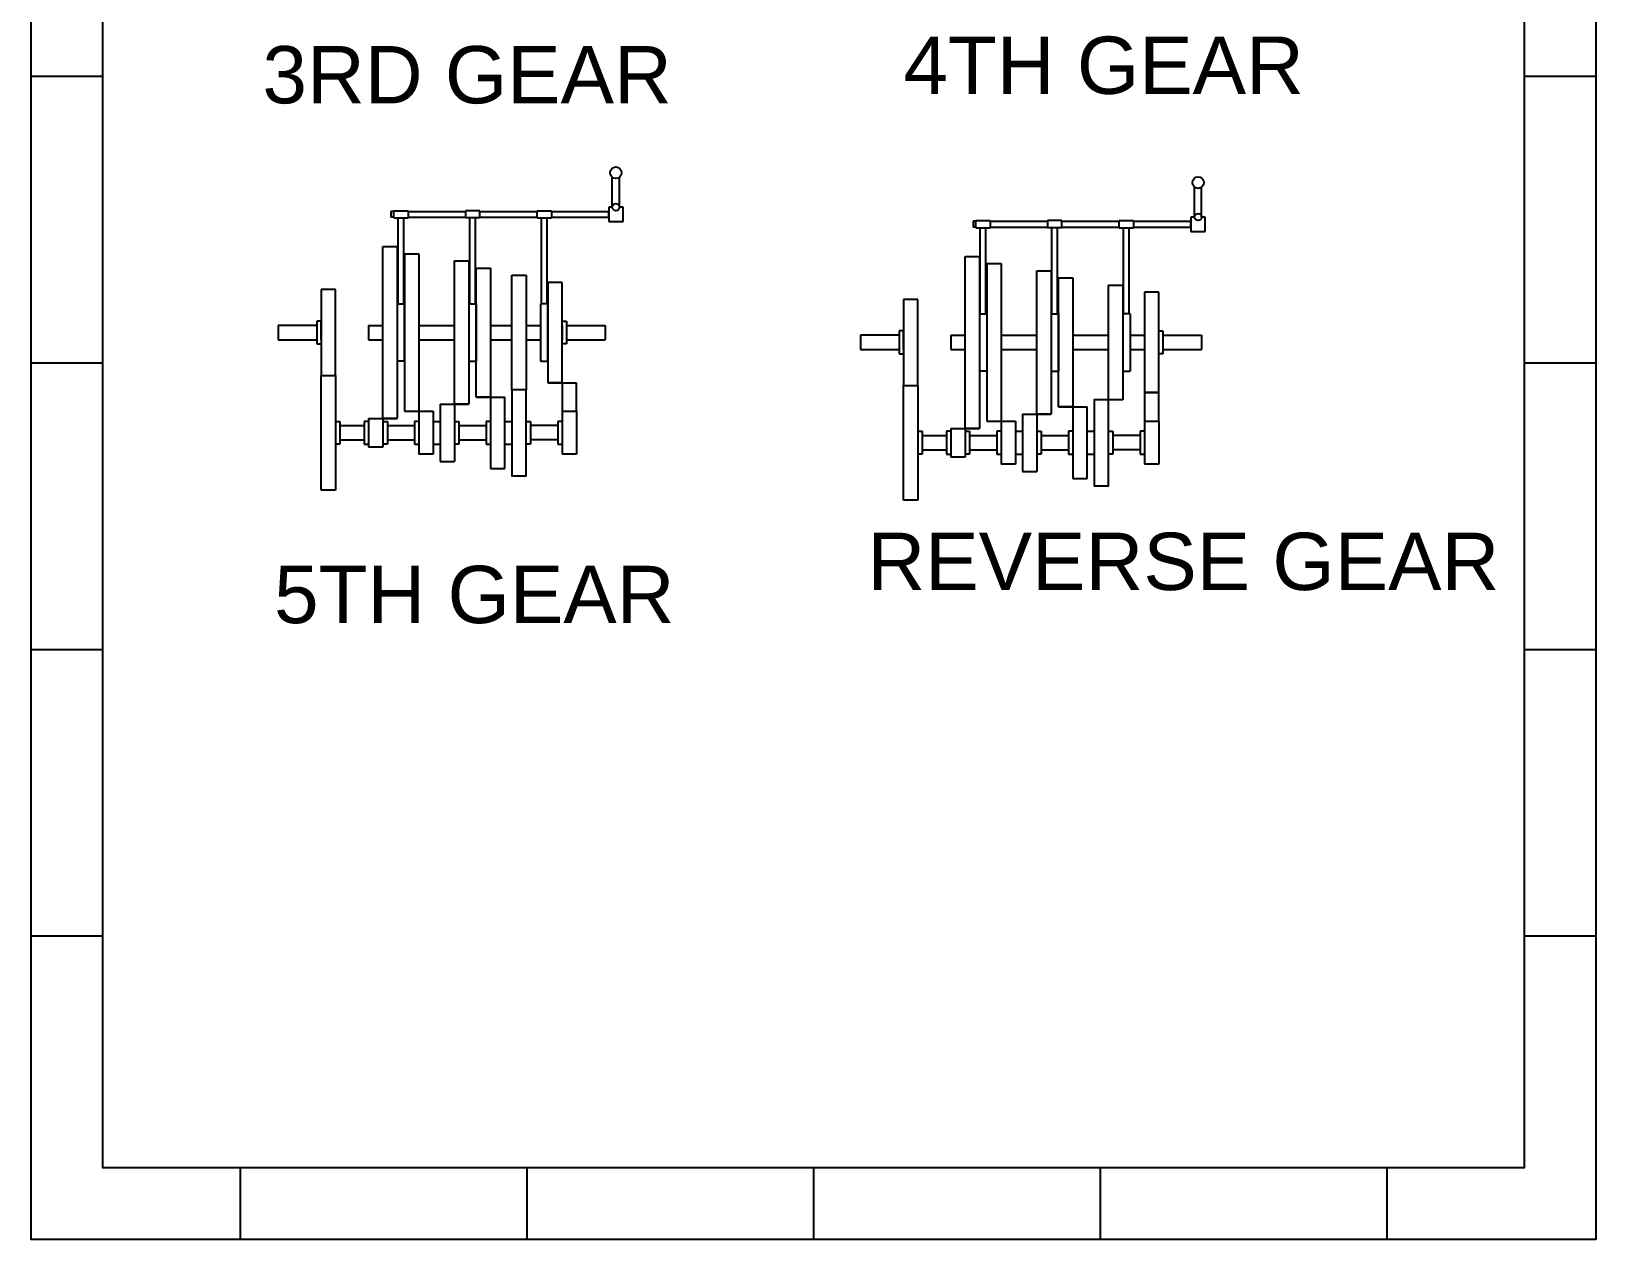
# Model space of a CAD drawing. Header units: millimetres. Extents: x 801 to 1893, y 203 to 1826.
# Drawn here: x 801 to 1893, y 203 to 1046 of the extents above; entities that cross this region are included whole.
import ezdxf

# ---------------------------------------------------------------- set-up
doc = ezdxf.new("R2010")
doc.units = ezdxf.units.MM
for name, color, linetype in [('5 DRIVE SHAFT', 130, 'Continuous'), ('5 SECONDRY SHAFT', 40, 'Continuous'), ('5 SINCRON', 241, 'Continuous'), ('6 SECONDRY SHAFT', 40, 'Continuous'), ('GEAR FORK', 8, 'Continuous'), ('PRIMARY SHAFT', 92, 'Continuous'), ('RR DRIVE SHAFT', 120, 'Continuous'), ('RR SINCRON', 202, 'Continuous'), ('TERTIARY SHAFT', 10, 'Continuous')]:
    doc.layers.add(name, color=color, linetype=linetype)
doc.styles.get("Standard").update_dxf_attribs({"font": 'arial.ttf'})

msp = doc.modelspace()

# ---------------------------------------------------------------- linework, layer by layer
for p, q in [((801.4, 1014.5), (851.4, 1014.5)), ((1842.9, 1014.5), (1892.9, 1014.5)), ((1206.8, 943.1), (1206.8, 944)), ((1211.8, 943.1), (1211.8, 944)), ((1613, 936.2), (1613, 937.1)), ((1618, 936.2), (1618, 937.1)), ((1206.8, 923.1), (1204.3, 923.1)), ((1214.3, 923.1), (1211.8, 923.1)), ((1613, 916.2), (1610.5, 916.2)), ((1620.5, 916.2), (1618, 916.2)), ((801.4, 814.5), (851.4, 814.5)), ((1842.9, 814.5), (1892.9, 814.5)), ((1003.7, 805.6), (1013.7, 805.6)), ((1161.8, 800.6), (1171.8, 800.6)), ((1409.9, 798.7), (1419.9, 798.7)), ((1121.8, 790.6), (1111.8, 790.6)), ((1578, 793.7), (1588, 793.7)), ((1046.8, 775.6), (1056.8, 775.6)), ((1061.8, 780.6), (1071.8, 780.6)), ((1096.8, 785.6), (1106.8, 785.6)), ((1171.8, 780.6), (1181.8, 780.6)), ((1503, 778.7), (1513, 778.7)), ((1528, 783.7), (1518, 783.7)), ((1453, 768.7), (1463, 768.7)), ((1468, 773.7), (1478, 773.7)), ((1578, 773.7), (1588, 773.7)), ((801.4, 614.5), (851.4, 614.5)), ((1842.9, 614.5), (1892.9, 614.5)), ((801.4, 414.5), (851.4, 414.5)), ((1842.9, 414.5), (1892.9, 414.5)), ((947.2, 252.6), (947.2, 202.6)), ((1147.2, 252.6), (1147.2, 202.6)), ((1347.2, 252.6), (1347.2, 202.6)), ((1547.2, 252.6), (1547.2, 202.6)), ((1747.2, 252.6), (1747.2, 202.6))]:
    msp.add_line(p, q)
for points in [[(801.4, 1826.4), (1892.9, 1826.4), (1892.9, 202.6), (801.4, 202.6)], [(851.4, 1776.4), (1842.9, 1776.4), (1842.9, 252.6), (851.4, 252.6)]]:
    msp.add_lwpolyline(points, close=True)
at = {"layer": '5 DRIVE SHAFT'}
for p, q in [((1046.8, 775.6), (1046.8, 895.6)), ((1046.8, 895.6), (1056.8, 895.6)), ((1056.8, 895.6), (1056.8, 775.6)), ((1061.8, 890.6), (1061.8, 780.6)), ((1061.8, 890.6), (1071.8, 890.6)), ((1071.8, 890.6), (1071.8, 780.6)), ((1096.8, 840.6), (1096.8, 885.6)), ((1096.8, 885.6), (1106.8, 885.6)), ((1106.8, 885.6), (1106.8, 785.6)), ((1111.8, 790.6), (1111.8, 880.6)), ((1111.8, 880.6), (1121.8, 880.6)), ((1121.8, 880.6), (1121.8, 790.6)), ((1136.8, 795.6), (1136.8, 875.6)), ((1136.8, 875.6), (1146.8, 875.6)), ((1146.8, 875.6), (1146.8, 795.6)), ((1161.8, 870.6), (1161.8, 800.6)), ((1171.8, 870.6), (1161.8, 870.6)), ((1171.8, 800.6), (1171.8, 870.6)), ((1096.8, 830.6), (1096.8, 840.6)), ((1171.8, 840.6), (1171.8, 830.6)), ((1096.8, 785.6), (1096.8, 830.6)), ((1171.8, 800.6), (1161.8, 800.6)), ((1111.8, 790.6), (1121.8, 790.6)), ((1146.8, 795.6), (1136.8, 795.6)), ((1056.8, 775.6), (1046.8, 775.6)), ((1061.8, 780.6), (1071.8, 780.6)), ((1106.8, 785.6), (1096.8, 785.6))]:
    msp.add_line(p, q, dxfattribs=at)
at = {"layer": '5 SECONDRY SHAFT'}
for p, q in [((1036.8, 840.6), (1046.8, 840.6)), ((1036.8, 840.6), (1036.8, 830.6)), ((1071.8, 840.6), (1096.8, 840.6)), ((1121.8, 840.6), (1136.8, 840.6)), ((1146.8, 840.6), (1156.8, 840.6)), ((1171.8, 843.6), (1174.8, 843.6)), ((1174.8, 843.6), (1174.8, 827.6)), ((1174.8, 840.6), (1201.8, 840.6)), ((1201.8, 840.6), (1201.8, 830.6)), ((1036.8, 830.6), (1046.8, 830.6)), ((1071.8, 830.6), (1096.8, 830.6)), ((1121.8, 830.6), (1136.8, 830.6)), ((1146.8, 830.6), (1156.8, 830.6)), ((1174.8, 830.6), (1201.8, 830.6)), ((1174.8, 827.6), (1171.8, 827.6))]:
    msp.add_line(p, q, dxfattribs=at)
for centre, radius in [((1209.3, 947.1), 4), ((1209.3, 923.1), 2.5)]:
    msp.add_circle(centre, radius, dxfattribs=at)
at = {"layer": '5 SINCRON'}
for p, q in [((1056.8, 855.6), (1056.8, 815.6)), ((1056.8, 855.6), (1061.8, 855.6)), ((1061.8, 855.6), (1061.8, 815.6)), ((1061.8, 815.6), (1061.8, 855.6)), ((1106.8, 855.6), (1106.8, 815.6)), ((1106.8, 855.6), (1111.8, 855.6)), ((1111.8, 855.6), (1111.8, 815.6)), ((1111.8, 815.6), (1111.8, 855.6)), ((1156.8, 855.6), (1156.8, 815.6)), ((1161.8, 855.6), (1156.8, 855.6)), ((1161.8, 855.6), (1161.8, 815.6)), ((1161.8, 815.6), (1161.8, 855.6)), ((1061.8, 815.6), (1056.8, 815.6)), ((1106.8, 815.6), (1111.8, 815.6)), ((1156.8, 815.6), (1161.8, 815.6)), ((1171.8, 800.6), (1171.8, 780.6)), ((1171.8, 800.6), (1181.8, 800.6)), ((1181.8, 780.6), (1181.8, 800.6)), ((1171.8, 780.6), (1181.8, 780.6))]:
    msp.add_line(p, q, dxfattribs=at)
at = {"layer": '6 SECONDRY SHAFT'}
for p, q in [((1443, 833.7), (1453, 833.7)), ((1443, 833.7), (1443, 823.7)), ((1478, 833.7), (1503, 833.7)), ((1528, 833.7), (1553, 833.7)), ((1568, 833.7), (1578, 833.7)), ((1588, 836.7), (1591, 836.7)), ((1591, 836.7), (1591, 820.7)), ((1591, 833.7), (1618, 833.7)), ((1618, 833.7), (1618, 823.7)), ((1443, 823.7), (1453, 823.7)), ((1478, 823.7), (1503, 823.7)), ((1528, 823.7), (1553, 823.7)), ((1568, 823.7), (1578, 823.7)), ((1591, 820.7), (1588, 820.7)), ((1591, 823.7), (1618, 823.7))]:
    msp.add_line(p, q, dxfattribs=at)
for centre, radius in [((1615.5, 940.2), 4), ((1615.5, 916.2), 2.5)]:
    msp.add_circle(centre, radius, dxfattribs=at)
at = {"layer": 'GEAR FORK'}
for p, q in [((1206.8, 923.1), (1206.8, 943.1)), ((1211.8, 923.1), (1211.8, 943.1)), ((1613, 916.2), (1613, 936.2)), ((1618, 916.2), (1618, 936.2)), ((1054.3, 920.1), (1052.3, 920.1)), ((1052.3, 920.1), (1052.3, 916.1)), ((1054.3, 915.6), (1054.3, 920.6)), ((1054.3, 920.6), (1064.3, 920.6)), ((1064.3, 920.6), (1064.3, 915.6)), ((1064.3, 920.1), (1104.3, 920.1)), ((1114.3, 920.6), (1104.3, 920.6)), ((1104.3, 920.6), (1104.3, 915.6)), ((1114.3, 915.6), (1114.3, 920.6)), ((1114.3, 920.1), (1154.3, 920.1)), ((1154.3, 915.6), (1154.3, 920.6)), ((1154.3, 920.6), (1164.3, 920.6)), ((1164.3, 920.6), (1164.3, 915.6)), ((1164.3, 920.1), (1204.3, 920.1)), ((1204.3, 923.1), (1204.3, 913.1)), ((1204.3, 916.1), (1204.3, 920.1)), ((1214.3, 913.1), (1214.3, 923.1)), ((1054.3, 916.1), (1052.3, 916.1)), ((1054.3, 915.6), (1064.3, 915.6)), ((1057.3, 855.6), (1057.3, 915.6)), ((1057.3, 915.6), (1061.3, 915.6)), ((1061.3, 855.6), (1061.3, 915.6)), ((1064.3, 916.1), (1104.3, 916.1)), ((1114.3, 915.6), (1104.3, 915.6)), ((1107.3, 855.6), (1107.3, 915.6)), ((1111.3, 915.6), (1107.3, 915.6)), ((1111.3, 855.6), (1111.3, 915.6)), ((1114.3, 916.1), (1154.3, 916.1)), ((1154.3, 915.6), (1164.3, 915.6)), ((1157.3, 855.6), (1157.3, 915.6)), ((1157.3, 915.6), (1161.3, 915.6)), ((1161.3, 855.6), (1161.3, 915.6)), ((1164.3, 916.1), (1204.3, 916.1)), ((1204.3, 913.1), (1214.3, 913.1)), ((1460.5, 913.2), (1458.5, 913.2)), ((1458.5, 913.2), (1458.5, 909.2)), ((1460.5, 909.2), (1458.5, 909.2)), ((1460.5, 908.7), (1460.5, 913.7)), ((1460.5, 913.7), (1470.5, 913.7)), ((1460.5, 908.7), (1470.5, 908.7)), ((1463.5, 848.7), (1463.5, 908.7)), ((1463.5, 908.7), (1467.5, 908.7)), ((1467.5, 848.7), (1467.5, 908.7)), ((1470.5, 913.7), (1470.5, 908.7)), ((1470.5, 913.2), (1510.5, 913.2)), ((1470.5, 909.2), (1510.5, 909.2)), ((1520.5, 913.7), (1510.5, 913.7)), ((1510.5, 913.7), (1510.5, 908.7)), ((1520.5, 908.7), (1510.5, 908.7)), ((1513.5, 848.7), (1513.5, 908.7)), ((1517.5, 908.7), (1513.5, 908.7)), ((1517.5, 848.7), (1517.5, 908.7)), ((1520.5, 908.7), (1520.5, 913.7)), ((1520.5, 913.2), (1560.5, 913.2)), ((1520.5, 909.2), (1560.5, 909.2)), ((1560.5, 908.7), (1560.5, 913.7)), ((1560.5, 913.7), (1570.5, 913.7)), ((1560.5, 908.7), (1570.5, 908.7)), ((1563.5, 848.7), (1563.5, 908.7)), ((1563.5, 908.7), (1567.5, 908.7)), ((1567.5, 848.7), (1567.5, 908.7)), ((1570.5, 913.7), (1570.5, 908.7)), ((1570.5, 913.2), (1610.5, 913.2)), ((1570.5, 909.2), (1610.5, 909.2)), ((1610.5, 916.2), (1610.5, 906.2)), ((1610.5, 909.2), (1610.5, 913.2)), ((1610.5, 906.2), (1620.5, 906.2)), ((1620.5, 906.2), (1620.5, 916.2))]:
    msp.add_line(p, q, dxfattribs=at)
at = {"layer": 'PRIMARY SHAFT'}
for p, q in [((1003.7, 865.6), (1003.7, 805.6)), ((1013.7, 865.6), (1003.7, 865.6)), ((1013.7, 805.6), (1013.7, 865.6)), ((1409.9, 858.7), (1409.9, 798.7)), ((1419.9, 858.7), (1409.9, 858.7)), ((1419.9, 798.7), (1419.9, 858.7)), ((1000.7, 840.6), (973.7, 840.6)), ((973.7, 840.6), (973.7, 830.6)), ((1003.7, 843.6), (1000.7, 843.6)), ((1000.7, 843.6), (1000.7, 827.6)), ((1003.7, 840.6), (1003.7, 843.6)), ((1003.7, 830.6), (1003.7, 840.6)), ((973.7, 830.6), (1000.7, 830.6)), ((1406.9, 833.7), (1379.9, 833.7)), ((1379.9, 833.7), (1379.9, 823.7)), ((1409.9, 836.7), (1406.9, 836.7)), ((1406.9, 836.7), (1406.9, 820.7)), ((1409.9, 833.7), (1409.9, 836.7)), ((1409.9, 823.7), (1409.9, 833.7)), ((1000.7, 827.6), (1003.7, 827.6)), ((1379.9, 823.7), (1406.9, 823.7)), ((1406.9, 820.7), (1409.9, 820.7))]:
    msp.add_line(p, q, dxfattribs=at)
at = {"layer": 'RR DRIVE SHAFT'}
for p, q in [((1453, 768.7), (1453, 888.7)), ((1453, 888.7), (1463, 888.7)), ((1463, 888.7), (1463, 768.7)), ((1468, 883.7), (1468, 773.7)), ((1468, 883.7), (1478, 883.7)), ((1478, 883.7), (1478, 773.7)), ((1503, 833.7), (1503, 878.7)), ((1503, 878.7), (1513, 878.7)), ((1513, 878.7), (1513, 778.7)), ((1518, 783.7), (1518, 873.7)), ((1518, 873.7), (1528, 873.7)), ((1528, 873.7), (1528, 783.7)), ((1553, 788.7), (1553, 868.7)), ((1553, 868.7), (1563, 868.7)), ((1563, 868.7), (1563, 788.7)), ((1578, 863.7), (1578, 793.7)), ((1588, 863.7), (1578, 863.7)), ((1588, 793.7), (1588, 863.7)), ((1503, 823.7), (1503, 833.7)), ((1578, 833.7), (1578, 823.7)), ((1503, 778.7), (1503, 823.7)), ((1563, 788.7), (1553, 788.7)), ((1588, 793.7), (1578, 793.7)), ((1513, 778.7), (1503, 778.7)), ((1518, 783.7), (1528, 783.7)), ((1463, 768.7), (1453, 768.7)), ((1468, 773.7), (1478, 773.7))]:
    msp.add_line(p, q, dxfattribs=at)
at = {"layer": 'RR SINCRON'}
for p, q in [((1463, 848.7), (1463, 808.7)), ((1463, 848.7), (1468, 848.7)), ((1468, 848.7), (1468, 808.7)), ((1468, 848.7), (1468, 808.7)), ((1513, 848.7), (1513, 808.7)), ((1513, 848.7), (1518, 848.7)), ((1518, 848.7), (1518, 808.7)), ((1518, 848.7), (1518, 808.7)), ((1563, 848.7), (1563, 808.7)), ((1568, 848.7), (1563, 848.7)), ((1568, 848.7), (1568, 808.7)), ((1468, 808.7), (1463, 808.7)), ((1513, 808.7), (1518, 808.7)), ((1563, 808.7), (1568, 808.7)), ((1578, 793.7), (1578, 773.7)), ((1578, 793.7), (1588, 793.7)), ((1588, 773.7), (1588, 793.7)), ((1578, 773.7), (1588, 773.7))]:
    msp.add_line(p, q, dxfattribs=at)
at = {"layer": 'TERTIARY SHAFT'}
for p, q in [((1003.7, 805.6), (1013.7, 805.6)), ((1003.7, 725.6), (1003.7, 805.6)), ((1013.7, 805.6), (1013.7, 725.6)), ((1409.9, 798.7), (1419.9, 798.7)), ((1409.9, 718.7), (1409.9, 798.7)), ((1419.9, 798.7), (1419.9, 718.7)), ((1121.8, 790.6), (1121.8, 740.6)), ((1121.8, 790.6), (1131.8, 790.6)), ((1131.8, 740.6), (1131.8, 790.6)), ((1036.8, 775.6), (1036.8, 755.6)), ((1036.8, 775.6), (1046.8, 775.6)), ((1046.8, 775.6), (1046.8, 755.6)), ((1071.8, 780.6), (1071.8, 750.6)), ((1071.8, 780.6), (1081.8, 780.6)), ((1081.8, 780.6), (1081.8, 750.6)), ((1086.8, 785.6), (1086.8, 745.6)), ((1086.8, 785.6), (1096.8, 785.6)), ((1096.8, 785.6), (1096.8, 745.6)), ((1171.8, 780.6), (1171.8, 750.6)), ((1181.8, 780.6), (1181.8, 750.6)), ((1493, 778.7), (1493, 738.7)), ((1493, 778.7), (1503, 778.7)), ((1503, 778.7), (1503, 738.7)), ((1528, 783.7), (1528, 733.7)), ((1528, 783.7), (1538, 783.7)), ((1538, 733.7), (1538, 783.7)), ((1013.7, 773.6), (1016.7, 773.6)), ((1016.7, 773.6), (1016.7, 757.6)), ((1016.7, 770.6), (1033.7, 770.6)), ((1036.7, 773.6), (1033.7, 773.6)), ((1033.7, 773.6), (1033.7, 757.6)), ((1047, 773.6), (1050, 773.6)), ((1050, 773.6), (1050, 757.6)), ((1050, 770.6), (1068.8, 770.6)), ((1071.8, 773.6), (1068.8, 773.6)), ((1068.8, 773.6), (1068.8, 757.6)), ((1081.8, 773.6), (1086.8, 773.6)), ((1096.8, 773.6), (1099.8, 773.6)), ((1099.8, 773.6), (1099.8, 757.6)), ((1099.8, 770.6), (1118.8, 770.6)), ((1121.8, 773.6), (1118.8, 773.6)), ((1118.8, 773.6), (1118.8, 757.6)), ((1131.8, 773.6), (1136.8, 773.6)), ((1146.8, 773.6), (1149.8, 773.6)), ((1146.8, 773.6), (1149.8, 773.6)), ((1149.8, 773.6), (1149.8, 757.6)), ((1149.8, 773.6), (1149.8, 757.6)), ((1168.8, 770.6), (1149.8, 770.6)), ((1171.8, 773.6), (1168.8, 773.6)), ((1168.8, 773.6), (1168.8, 757.6)), ((1171.8, 773.6), (1171.8, 757.6)), ((1419.9, 766.7), (1422.9, 766.7)), ((1422.9, 766.7), (1422.9, 750.7)), ((1442.9, 766.7), (1439.9, 766.7)), ((1439.9, 766.7), (1439.9, 750.7)), ((1443, 768.7), (1443, 748.7)), ((1443, 768.7), (1453, 768.7)), ((1453, 768.7), (1453, 748.7)), ((1453.1, 766.7), (1456.1, 766.7)), ((1456.1, 766.7), (1456.1, 750.7)), ((1478, 766.7), (1475, 766.7)), ((1475, 766.7), (1475, 750.7)), ((1478, 773.7), (1478, 743.7)), ((1478, 773.7), (1488, 773.7)), ((1488, 773.7), (1488, 743.7)), ((1488, 766.7), (1493, 766.7)), ((1503, 766.7), (1506, 766.7)), ((1506, 766.7), (1506, 750.7)), ((1528, 766.7), (1525, 766.7)), ((1525, 766.7), (1525, 750.7)), ((1538, 766.7), (1543, 766.7)), ((1553, 766.7), (1556, 766.7)), ((1553, 766.7), (1556, 766.7)), ((1556, 766.7), (1556, 750.7)), ((1556, 766.7), (1556, 750.7)), ((1578, 766.7), (1575, 766.7)), ((1575, 766.7), (1575, 750.7)), ((1578, 773.7), (1578, 743.7)), ((1578, 766.7), (1578, 750.7)), ((1588, 773.7), (1588, 743.7)), ((1016.7, 757.6), (1013.7, 757.6)), ((1016.7, 760.6), (1033.7, 760.6)), ((1033.7, 757.6), (1036.7, 757.6)), ((1046.8, 755.6), (1036.8, 755.6)), ((1050, 757.6), (1047, 757.6)), ((1050, 760.6), (1068.8, 760.6)), ((1068.8, 757.6), (1071.8, 757.6)), ((1081.8, 757.6), (1086.8, 757.6)), ((1099.8, 757.6), (1096.8, 757.6)), ((1099.8, 760.6), (1118.8, 760.6)), ((1118.8, 757.6), (1121.8, 757.6)), ((1131.8, 757.6), (1136.8, 757.6)), ((1149.8, 757.6), (1146.8, 757.6)), ((1149.8, 757.6), (1146.8, 757.6)), ((1168.8, 760.6), (1149.8, 760.6)), ((1168.8, 757.6), (1171.8, 757.6)), ((1422.9, 763.7), (1439.9, 763.7)), ((1422.9, 753.7), (1439.9, 753.7)), ((1456.1, 763.7), (1475, 763.7)), ((1456.1, 753.7), (1475, 753.7)), ((1506, 763.7), (1525, 763.7)), ((1506, 753.7), (1525, 753.7)), ((1575, 763.7), (1556, 763.7)), ((1575, 753.7), (1556, 753.7)), ((1081.8, 750.6), (1071.8, 750.6)), ((1086.8, 745.6), (1096.8, 745.6)), ((1181.8, 750.6), (1171.8, 750.6)), ((1422.9, 750.7), (1419.9, 750.7)), ((1439.9, 750.7), (1442.9, 750.7)), ((1453, 748.7), (1443, 748.7)), ((1456.1, 750.7), (1453.1, 750.7)), ((1475, 750.7), (1478, 750.7)), ((1488, 743.7), (1478, 743.7)), ((1488, 750.7), (1493, 750.7)), ((1506, 750.7), (1503, 750.7)), ((1525, 750.7), (1528, 750.7)), ((1538, 750.7), (1543, 750.7)), ((1556, 750.7), (1553, 750.7)), ((1556, 750.7), (1553, 750.7)), ((1575, 750.7), (1578, 750.7)), ((1588, 743.7), (1578, 743.7)), ((1121.8, 740.6), (1131.8, 740.6)), ((1493, 738.7), (1503, 738.7)), ((1528, 733.7), (1538, 733.7)), ((1013.7, 725.6), (1003.7, 725.6)), ((1419.9, 718.7), (1409.9, 718.7))]:
    msp.add_line(p, q, dxfattribs=at)
for points in [[(1146.8, 795.6), (1136.8, 795.6), (1136.8, 790.6), (1136.8, 740.6), (1136.8, 735.6), (1146.8, 735.6), (1146.8, 740.6), (1146.8, 790.6)], [(1553, 788.7), (1543, 788.7), (1543, 783.7), (1543, 733.7), (1543, 728.7), (1553, 728.7), (1553, 733.7), (1553, 783.7)]]:
    msp.add_lwpolyline(points, close=True, dxfattribs=at)

# ---------------------------------------------------------------- texts
for s, p in [('4TH GEAR', (1409.9, 1002.1)), ('3RD GEAR', (962.7, 995.5)), ('REVERSE GEAR', (1384.8, 655.9)), ('5TH GEAR', (970.8, 632.8))]:
    msp.add_text(s, height=40).set_placement(p)

doc.saveas('drawing.dxf')
